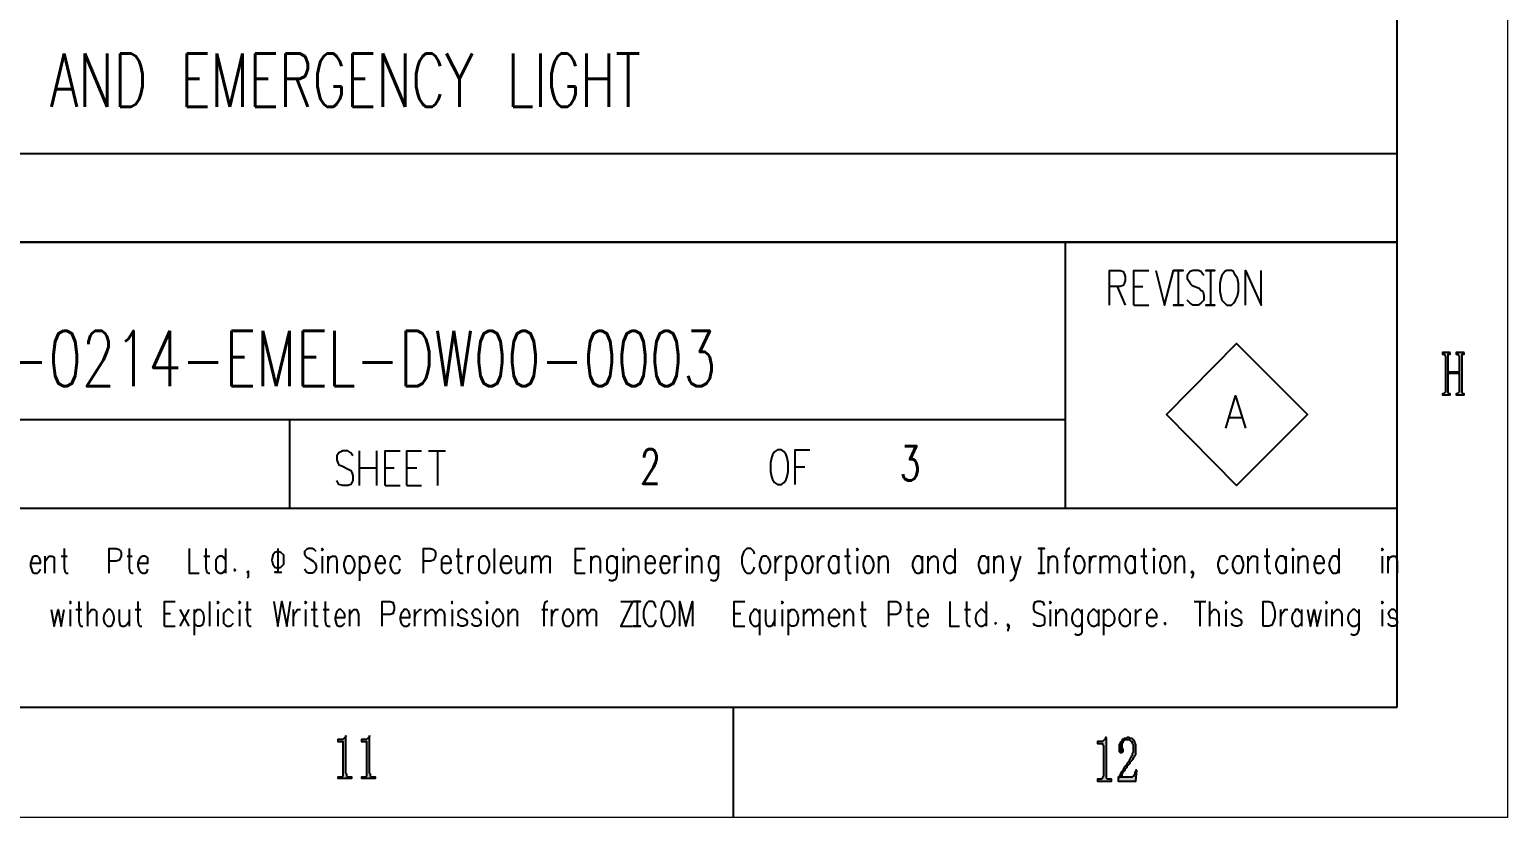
# Model space of a CAD drawing. Header units: inches. Extents: x 35 to 2894, y 23 to 617.
# Drawn here: x 1758.6 to 1892, y 22.8 to 93.9 of the extents above; entities that cross this region are included whole.
import ezdxf

# ---------------------------------------------------------------- set-up
doc = ezdxf.new("R2010")
doc.units = ezdxf.units.IN
doc.header["$MEASUREMENT"] = 0
doc.layers.add('Layer 1', color=7, linetype='Continuous')
doc.styles.add('HZTXT', font='simplexs.shx', dxfattribs={"width": 0.7, "bigfont": 'hztxt.shx'})
doc.styles.add('ROMANS', font='txt.shx', dxfattribs={"width": 0.8})

msp = doc.modelspace()

# ---------------------------------------------------------------- hatches: boundary and pattern name
at = {"layer": 'Layer 1'}
for points in [[(1886.87, 64.79), (1886.16, 64.79), (1886.16, 64.62), (1886.34, 64.62), (1886.34, 64.53), (1886.43, 64.44), (1886.43, 61.23), (1886.34, 61.15), (1886.25, 61.06), (1886.16, 61.06), (1886.16, 60.97), (1886.87, 60.97), (1886.87, 61.06), (1886.78, 61.06), (1886.69, 61.15), (1886.69, 62.92), (1887.67, 62.92), (1886.69, 63.01), (1886.69, 64.44), (1886.69, 64.53), (1886.69, 64.62), (1886.78, 64.62), (1886.87, 64.62)], [(1888.12, 64.79), (1887.41, 64.79), (1887.41, 64.62), (1887.58, 64.62), (1887.58, 64.53), (1887.67, 64.44), (1887.67, 63.01), (1886.69, 63.01), (1887.67, 62.92), (1887.67, 61.23), (1887.58, 61.15), (1887.49, 61.06), (1887.41, 61.06), (1887.41, 60.97), (1888.12, 60.97), (1888.12, 61.06), (1888.03, 61.06), (1887.94, 61.15), (1887.94, 64.44), (1887.94, 64.53), (1887.94, 64.62), (1888.03, 64.62), (1888.12, 64.62)], [(1787.14, 30.19), (1787.14, 30.1), (1787.06, 30.01), (1786.97, 29.92), (1786.88, 29.83), (1786.43, 29.83), (1786.43, 29.65), (1786.88, 29.65), (1786.88, 29.56), (1786.88, 26.54), (1786.79, 26.45), (1786.61, 26.45), (1786.43, 26.45), (1786.43, 26.36), (1787.68, 26.36), (1787.68, 26.45), (1787.5, 26.45), (1787.32, 26.45), (1787.23, 26.54), (1787.23, 26.72), (1787.14, 26.81)], [(1789.28, 30.19), (1789.28, 30.1), (1789.19, 30.01), (1789.1, 29.92), (1789.01, 29.83), (1788.57, 29.83), (1788.57, 29.65), (1789.01, 29.65), (1789.01, 29.56), (1789.01, 26.54), (1788.92, 26.45), (1788.75, 26.45), (1788.57, 26.45), (1788.57, 26.36), (1789.81, 26.36), (1789.81, 26.45), (1789.64, 26.45), (1789.46, 26.45), (1789.37, 26.54), (1789.37, 26.72), (1789.28, 26.81)], [(1855.82, 30.01), (1855.73, 30.01), (1855.73, 29.92), (1855.65, 29.83), (1855.56, 29.74), (1855.47, 29.65), (1855.02, 29.65), (1855.02, 29.48), (1855.47, 29.48), (1855.47, 29.39), (1855.56, 29.3), (1855.56, 26.54), (1855.47, 26.45), (1855.47, 26.36), (1855.38, 26.27), (1855.2, 26.27), (1855.02, 26.27), (1855.02, 26.09), (1856.27, 26.09), (1856.27, 26.27), (1856.09, 26.27), (1855.91, 26.27), (1855.82, 26.36)], [(1857.78, 30.01), (1857.69, 30.01), (1857.6, 29.92), (1857.43, 29.92), (1857.34, 29.83), (1857.87, 29.83), (1857.96, 29.74), (1858.05, 29.65), (1858.14, 29.65), (1858.14, 29.56), (1858.14, 29.48), (1858.23, 29.39), (1858.23, 28.67), (1858.14, 28.59), (1858.14, 28.41), (1858.05, 28.32), (1858.05, 28.23), (1857.96, 28.14), (1857.96, 28.05), (1857.87, 27.96), (1857.87, 27.87), (1857.78, 27.78), (1857.69, 27.7), (1857.69, 27.61), (1857.6, 27.52), (1857.51, 27.43), (1857.43, 27.34), (1857.43, 27.25), (1857.34, 27.16), (1857.34, 27.07), (1857.25, 26.98), (1857.16, 26.9), (1857.07, 26.72), (1857.07, 26.63), (1856.98, 26.54), (1856.98, 26.45), (1856.89, 26.45), (1857.07, 26.45), (1857.16, 26.54), (1857.25, 26.63), (1857.25, 26.72), (1857.34, 26.9), (1857.43, 26.98), (1857.51, 27.07), (1857.51, 27.16), (1857.6, 27.25), (1857.69, 27.34), (1857.69, 27.43), (1857.78, 27.52), (1857.87, 27.61), (1857.96, 27.7), (1857.96, 27.78), (1858.05, 27.87), (1858.14, 27.96), (1858.23, 28.05), (1858.23, 28.14), (1858.31, 28.23), (1858.4, 28.32), (1858.4, 28.41), (1858.49, 28.5), (1858.49, 29.39), (1858.4, 29.56), (1858.4, 29.65), (1858.31, 29.74), (1858.23, 29.83), (1858.14, 29.92), (1857.96, 29.92), (1857.87, 30.01)], [(1857.34, 29.83), (1857.25, 29.83), (1857.25, 29.74), (1857.16, 29.65), (1857.07, 29.56), (1857.07, 29.48), (1856.98, 29.39), (1856.98, 28.76), (1857.07, 28.67), (1857.25, 28.67), (1857.34, 28.76), (1857.34, 28.94), (1857.25, 29.12), (1857.25, 29.3), (1857.25, 29.39), (1857.25, 29.56), (1857.34, 29.56), (1857.34, 29.65), (1857.43, 29.74), (1857.51, 29.83), (1857.69, 29.83)], [(1858.58, 27.07), (1858.49, 27.07), (1858.49, 26.98), (1858.4, 26.9), (1858.4, 26.72), (1858.31, 26.63), (1858.31, 26.54), (1858.23, 26.54), (1858.14, 26.45), (1856.89, 26.45), (1856.89, 26.09), (1858.49, 26.09)]]:
    msp.add_hatch(color=0, dxfattribs=at).paths.add_polyline_path(points)

# ---------------------------------------------------------------- linework, layer by layer
for p, q in [((1681.99, 82.75), (1882.07, 82.75)), ((1681.99, 74.75), (1882.07, 74.75))]:
    msp.add_line(p, q)
at = {"layer": 'Layer 1', "color": 5, "lineweight": 15}
msp.add_lwpolyline([(1051.96, 616.81), (1892.03, 616.81), (1892.03, 22.8), (1051.96, 22.8), (1051.96, 616.81)], dxfattribs=at)
at = {"layer": 'Layer 1', "color": 0, "lineweight": 9}
msp.add_lwpolyline([(1061.92, 606.84), (1882.07, 606.84), (1882.07, 32.77), (1061.92, 32.77), (1061.92, 606.84)], dxfattribs=at)
at = {"layer": 'Layer 1', "color": 0, "lineweight": -3}
for points in [[(1882.07, 32.77), (1882.07, 254.82)], [(1681.99, 74.76), (1882.07, 74.76)], [(1852.09, 74.76), (1852.09, 50.74)], [(1852.09, 74.76), (1852.09, 50.74)], [(1856.09, 69.06), (1856.09, 72.18), (1857.07, 72.18), (1857.34, 72.09), (1857.43, 71.91), (1857.51, 71.64), (1857.51, 71.29), (1857.43, 71.02), (1857.34, 70.84), (1857.07, 70.75), (1856.09, 70.75)], [(1858.31, 69.06), (1858.31, 72.18), (1859.65, 72.18)], [(1860.27, 72.18), (1861.07, 69.06), (1861.87, 72.18)], [(1862.32, 69.06), (1862.76, 69.06), (1861.87, 69.06), (1862.32, 69.06), (1862.32, 72.18), (1862.76, 72.18), (1861.87, 72.18), (1862.32, 72.18)], [(1864.63, 71.73), (1864.36, 72.09), (1864.1, 72.18), (1863.65, 72.18), (1863.39, 72.09), (1863.12, 71.73), (1863.12, 71.47), (1863.3, 71.2), (1863.39, 71.02), (1863.56, 70.84), (1864.19, 70.58), (1864.36, 70.4), (1864.54, 70.31), (1864.63, 69.95), (1864.63, 69.51), (1864.36, 69.24), (1864.1, 69.06), (1863.65, 69.06), (1863.39, 69.24), (1863.12, 69.51)], [(1865.25, 69.06), (1865.61, 69.06), (1864.81, 69.06), (1865.25, 69.06), (1865.25, 72.18), (1865.61, 72.18), (1864.81, 72.18), (1865.25, 72.18)], [(1866.68, 72.18), (1866.5, 72.09), (1866.23, 71.73), (1866.14, 71.47), (1866.05, 71.02), (1866.05, 70.31), (1866.14, 69.86), (1866.23, 69.51), (1866.5, 69.24), (1866.68, 69.06), (1867.12, 69.06), (1867.3, 69.24), (1867.48, 69.51), (1867.66, 69.86), (1867.74, 70.31), (1867.74, 71.02), (1867.66, 71.47), (1867.48, 71.73), (1867.3, 72.09), (1867.12, 72.18), (1866.68, 72.18)], [(1868.37, 69.06), (1868.37, 72.18), (1869.79, 69.06), (1869.79, 72.18)], [(1856.8, 70.75), (1857.51, 69.06)], [(1858.31, 70.75), (1859.12, 70.75)], [(1858.31, 69.06), (1859.65, 69.06)], [(1867.57, 52.78), (1873.97, 59.19), (1867.57, 65.59), (1861.25, 59.19), (1867.57, 52.78)], [(1867.57, 52.78), (1873.97, 59.19), (1867.57, 65.59), (1861.25, 59.19), (1867.57, 52.78)], [(1886.87, 64.79), (1886.16, 64.79), (1886.16, 64.62), (1886.34, 64.62), (1886.34, 64.53), (1886.43, 64.44), (1886.43, 61.23), (1886.34, 61.15), (1886.25, 61.06), (1886.16, 61.06), (1886.16, 60.97), (1886.87, 60.97), (1886.87, 61.06), (1886.78, 61.06), (1886.69, 61.15), (1886.69, 62.92), (1887.67, 62.92), (1886.69, 63.01), (1886.69, 64.44), (1886.69, 64.53), (1886.69, 64.62), (1886.78, 64.62), (1886.87, 64.62), (1886.87, 64.79)], [(1888.12, 64.79), (1887.41, 64.79), (1887.41, 64.62), (1887.58, 64.62), (1887.58, 64.53), (1887.67, 64.44), (1887.67, 63.01), (1886.69, 63.01), (1887.67, 62.92), (1887.67, 61.23), (1887.58, 61.15), (1887.49, 61.06), (1887.41, 61.06), (1887.41, 60.97), (1888.12, 60.97), (1888.12, 61.06), (1888.03, 61.06), (1887.94, 61.15), (1887.94, 64.44), (1887.94, 64.53), (1887.94, 64.62), (1888.03, 64.62), (1888.12, 64.62), (1888.12, 64.79)], [(1866.59, 57.94), (1867.48, 60.88), (1868.37, 57.94)], [(1712.06, 58.74), (1852.09, 58.74)], [(1782.07, 58.74), (1782.07, 50.74)], [(1782.07, 58.74), (1782.07, 50.74)], [(1866.86, 58.92), (1868.01, 58.92)], [(1787.77, 55.45), (1787.59, 55.72), (1787.32, 55.9), (1786.88, 55.9), (1786.52, 55.72), (1786.34, 55.45), (1786.34, 55.1), (1786.43, 54.83), (1786.52, 54.65), (1786.79, 54.56), (1787.41, 54.21), (1787.59, 54.12), (1787.68, 53.94), (1787.77, 53.67), (1787.77, 53.23), (1787.59, 52.87), (1787.32, 52.78), (1786.88, 52.78), (1786.52, 52.87), (1786.34, 53.23)], [(1788.39, 52.78), (1788.39, 55.9)], [(1789.9, 55.9), (1789.9, 52.78)], [(1790.7, 52.78), (1790.7, 55.9), (1792.04, 55.9)], [(1792.66, 52.78), (1792.66, 55.9), (1793.99, 55.9)], [(1794.62, 55.9), (1796.13, 55.9)], [(1795.42, 55.9), (1795.42, 52.78)], [(1826.11, 55.99), (1825.84, 55.81), (1825.67, 55.54), (1825.58, 55.27), (1825.49, 54.83), (1825.49, 54.03), (1825.58, 53.58), (1825.67, 53.32), (1825.84, 53.05), (1826.11, 52.87), (1826.47, 52.87), (1826.73, 53.05), (1826.91, 53.32), (1827, 53.58), (1827.09, 54.03), (1827.09, 54.83), (1827, 55.27), (1826.91, 55.54), (1826.73, 55.81), (1826.47, 55.99), (1826.11, 55.99)], [(1827.71, 52.87), (1827.71, 55.99), (1829.05, 55.99)], [(1788.39, 54.38), (1789.9, 54.38)], [(1790.7, 54.38), (1791.5, 54.38)], [(1792.66, 54.38), (1793.55, 54.38)], [(1827.71, 54.47), (1828.6, 54.47)], [(1790.7, 52.78), (1792.04, 52.78)], [(1792.66, 52.78), (1793.99, 52.78)], [(1681.99, 50.74), (1882.07, 50.74)], [(1681.99, 50.74), (1882.07, 50.74)], [(1681.99, 50.74), (1882.07, 50.74)], [(1681.99, 50.74), (1882.07, 50.74)], [(1761.7, 47.09), (1761.7, 45.31), (1761.79, 44.95), (1761.88, 44.87), (1762.06, 44.87)], [(1765.79, 44.87), (1765.79, 47.09), (1766.42, 47.09), (1766.68, 47), (1766.77, 46.91), (1766.86, 46.73), (1766.86, 46.38), (1766.77, 46.2), (1766.68, 46.02), (1766.42, 45.93), (1765.79, 45.93)], [(1767.57, 47.09), (1767.57, 45.31), (1767.66, 44.95), (1767.84, 44.87), (1767.93, 44.87)], [(1773, 47.09), (1773, 44.87), (1773.89, 44.87)], [(1774.51, 47.09), (1774.51, 45.31), (1774.6, 44.95), (1774.78, 44.87), (1774.87, 44.87)], [(1776.29, 47.09), (1776.29, 44.87)], [(1781.54, 46.02), (1781.54, 46.47), (1781.27, 46.73), (1781.01, 46.82), (1780.74, 46.73), (1780.56, 46.47), (1780.47, 46.02)], [(1781.54, 46.02), (1781.54, 46.47), (1781.27, 46.73), (1781.01, 46.82), (1780.74, 46.73), (1780.56, 46.47), (1780.47, 46.02), (1780.56, 45.67), (1780.74, 45.4), (1781.01, 45.31), (1781.27, 45.4), (1781.54, 45.67), (1781.54, 46.02)], [(1781.01, 47.09), (1781.01, 44.95), (1780.74, 44.95), (1781.36, 44.95)], [(1784.48, 46.82), (1784.3, 47), (1784.12, 47.09), (1783.76, 47.09), (1783.59, 47), (1783.41, 46.82), (1783.41, 46.56), (1783.5, 46.38), (1783.59, 46.29), (1783.76, 46.2), (1784.21, 45.93), (1784.3, 45.84), (1784.39, 45.76), (1784.48, 45.49), (1784.48, 45.22), (1784.3, 44.95), (1784.12, 44.87), (1783.76, 44.87), (1783.59, 44.95), (1783.41, 45.22)], [(1784.92, 47), (1785.01, 46.91), (1785.1, 47), (1785.01, 47.09), (1784.92, 47)], [(1794.17, 44.87), (1794.17, 47.09), (1794.8, 47.09), (1795.06, 47), (1795.15, 46.91), (1795.24, 46.73), (1795.24, 46.38), (1795.15, 46.2), (1795.06, 46.02), (1794.8, 45.93), (1794.17, 45.93)], [(1797.29, 47.09), (1797.29, 45.31), (1797.38, 44.95), (1797.55, 44.87), (1797.73, 44.87)], [(1800.58, 44.87), (1800.58, 47.09)], [(1807.87, 44.87), (1807.87, 47.09), (1808.76, 47.09)], [(1812.14, 47), (1812.23, 46.91), (1812.23, 47.09), (1812.14, 47)], [(1817.84, 47), (1817.93, 46.91), (1818.01, 47), (1817.93, 47.09), (1817.84, 47)], [(1824.06, 46.56), (1823.98, 46.82), (1823.8, 47), (1823.71, 47.09), (1823.35, 47.09), (1823.26, 47), (1823.09, 46.82), (1823, 46.56), (1822.91, 46.29), (1822.91, 45.76), (1823, 45.4), (1823.09, 45.22), (1823.26, 44.95), (1823.35, 44.87), (1823.71, 44.87), (1823.8, 44.95), (1823.98, 45.22), (1824.06, 45.4)], [(1832.43, 47.09), (1832.43, 45.31), (1832.52, 44.95), (1832.6, 44.87), (1832.78, 44.87)], [(1833.23, 47), (1833.32, 46.91), (1833.41, 47), (1833.32, 47.09), (1833.23, 47)], [(1842.12, 47.09), (1842.12, 44.87)], [(1849.95, 44.87), (1850.22, 44.87), (1849.69, 44.87), (1849.95, 44.87), (1849.95, 47.09), (1850.22, 47.09), (1849.69, 47.09), (1849.95, 47.09)], [(1852.53, 47.09), (1852.44, 47.09), (1852.27, 47), (1852.18, 46.73), (1852.18, 44.87)], [(1859.2, 47.09), (1859.2, 45.31), (1859.29, 44.95), (1859.38, 44.87), (1859.56, 44.87)], [(1860, 47), (1860.09, 46.91), (1860.18, 47), (1860.09, 47.09), (1860, 47)], [(1870.32, 47.09), (1870.32, 45.31), (1870.41, 44.95), (1870.5, 44.87), (1870.68, 44.87)], [(1872.55, 47), (1872.64, 46.91), (1872.73, 47), (1872.64, 47.09), (1872.55, 47)], [(1876.82, 47.09), (1876.82, 44.87)], [(1880.64, 47), (1880.73, 46.91), (1880.82, 47), (1880.73, 47.09), (1880.64, 47)], [(1758.68, 45.76), (1759.57, 45.76), (1759.57, 45.93), (1759.48, 46.2), (1759.39, 46.29), (1759.3, 46.38), (1759.03, 46.38), (1758.86, 46.29), (1758.77, 46.02), (1758.68, 45.76), (1758.68, 45.49), (1758.77, 45.22), (1758.86, 44.95), (1759.03, 44.87), (1759.3, 44.87), (1759.39, 44.95), (1759.57, 45.22)], [(1760.01, 44.87), (1760.01, 46.38)], [(1760.01, 45.93), (1760.28, 46.29), (1760.37, 46.38), (1760.63, 46.38), (1760.81, 46.29), (1760.81, 44.87)], [(1761.43, 46.38), (1761.97, 46.38)], [(1767.4, 46.38), (1767.84, 46.38)], [(1768.37, 45.76), (1769.26, 45.76), (1769.26, 45.93), (1769.26, 46.2), (1769.17, 46.29), (1769, 46.38), (1768.82, 46.38), (1768.64, 46.29), (1768.46, 46.02), (1768.37, 45.76), (1768.37, 45.49), (1768.46, 45.22), (1768.64, 44.95), (1768.82, 44.87), (1769, 44.87), (1769.17, 44.95), (1769.26, 45.22)], [(1774.33, 46.38), (1774.87, 46.38)], [(1776.29, 46.02), (1776.11, 46.29), (1775.94, 46.38), (1775.76, 46.38), (1775.58, 46.29), (1775.4, 46.02), (1775.4, 45.22), (1775.58, 44.95), (1775.76, 44.87), (1775.94, 44.87), (1776.11, 44.95), (1776.29, 45.22)], [(1785.01, 46.38), (1785.01, 44.87)], [(1785.54, 44.87), (1785.54, 46.38)], [(1785.54, 45.93), (1785.72, 46.29), (1785.9, 46.38), (1786.17, 46.38), (1786.26, 46.29), (1786.34, 45.93), (1786.34, 44.87)], [(1787.32, 46.38), (1787.14, 46.29), (1787.06, 46.02), (1786.97, 45.76), (1786.97, 45.49), (1787.06, 45.22), (1787.14, 44.95), (1787.32, 44.87), (1787.59, 44.87), (1787.68, 44.95), (1787.86, 45.22), (1787.95, 45.49), (1787.95, 45.76), (1787.86, 46.02), (1787.68, 46.29), (1787.59, 46.38), (1787.32, 46.38)], [(1788.39, 46.38), (1788.39, 44.15)], [(1788.39, 46.02), (1788.57, 46.29), (1788.66, 46.38), (1788.92, 46.38), (1789.1, 46.29), (1789.19, 46.02), (1789.28, 45.76), (1789.28, 45.49), (1789.19, 45.22), (1789.1, 44.95), (1788.92, 44.87), (1788.66, 44.87), (1788.57, 44.95), (1788.39, 45.22)], [(1789.81, 45.76), (1790.7, 45.76), (1790.7, 45.93), (1790.61, 46.2), (1790.53, 46.29), (1790.44, 46.38), (1790.17, 46.38), (1790.08, 46.29), (1789.9, 46.02), (1789.81, 45.76), (1789.81, 45.49), (1789.9, 45.22), (1790.08, 44.95), (1790.17, 44.87), (1790.44, 44.87), (1790.53, 44.95), (1790.7, 45.22)], [(1792.04, 46.02), (1791.95, 46.29), (1791.77, 46.38), (1791.5, 46.38), (1791.42, 46.29), (1791.24, 46.02), (1791.15, 45.76), (1791.15, 45.49), (1791.24, 45.22), (1791.42, 44.95), (1791.5, 44.87), (1791.77, 44.87), (1791.95, 44.95), (1792.04, 45.22)], [(1795.77, 45.76), (1796.66, 45.76), (1796.66, 45.93), (1796.57, 46.2), (1796.49, 46.29), (1796.31, 46.38), (1796.13, 46.38), (1795.95, 46.29), (1795.77, 46.02), (1795.77, 45.22), (1795.95, 44.95), (1796.13, 44.87), (1796.31, 44.87), (1796.49, 44.95), (1796.66, 45.22)], [(1797.11, 46.38), (1797.64, 46.38)], [(1798.18, 44.87), (1798.18, 46.38)], [(1798.18, 45.76), (1798.26, 46.02), (1798.35, 46.29), (1798.53, 46.38), (1798.71, 46.38)], [(1799.51, 46.38), (1799.33, 46.29), (1799.15, 46.02), (1799.15, 45.22), (1799.33, 44.95), (1799.51, 44.87), (1799.69, 44.87), (1799.87, 44.95), (1800.04, 45.22), (1800.13, 45.49), (1800.13, 45.76), (1800.04, 46.02), (1799.87, 46.29), (1799.69, 46.38), (1799.51, 46.38)], [(1801.11, 45.76), (1802.09, 45.76), (1802.09, 45.93), (1802, 46.2), (1801.91, 46.29), (1801.73, 46.38), (1801.56, 46.38), (1801.38, 46.29), (1801.2, 46.02), (1801.11, 45.76), (1801.11, 45.49), (1801.2, 45.22), (1801.38, 44.95), (1801.56, 44.87), (1801.73, 44.87), (1801.91, 44.95), (1802.09, 45.22)], [(1802.54, 46.38), (1802.54, 45.31), (1802.62, 44.95), (1802.71, 44.87), (1802.98, 44.87), (1803.07, 44.95), (1803.34, 45.31)], [(1803.34, 46.38), (1803.34, 44.87)], [(1803.96, 44.87), (1803.96, 46.38)], [(1803.96, 45.93), (1804.14, 46.29), (1804.31, 46.38), (1804.58, 46.38), (1804.67, 46.29), (1804.76, 45.93), (1804.76, 44.87)], [(1804.76, 45.93), (1805.03, 46.29), (1805.12, 46.38), (1805.38, 46.38), (1805.56, 46.29), (1805.56, 44.87)], [(1807.87, 46.02), (1808.41, 46.02)], [(1809.3, 44.87), (1809.3, 46.38)], [(1809.3, 45.93), (1809.47, 46.29), (1809.65, 46.38), (1809.83, 46.38), (1810.01, 46.29), (1810.1, 45.93), (1810.1, 44.87)], [(1811.61, 46.02), (1811.43, 46.29), (1811.25, 46.38), (1811.08, 46.38), (1810.9, 46.29), (1810.72, 46.02), (1810.72, 45.22), (1810.9, 44.95), (1811.08, 44.87), (1811.25, 44.87), (1811.43, 44.95), (1811.61, 45.22)], [(1811.61, 46.38), (1811.61, 44.69), (1811.52, 44.33), (1811.43, 44.24), (1811.25, 44.15), (1811.08, 44.15), (1810.9, 44.24)], [(1812.23, 46.38), (1812.23, 44.87)], [(1812.68, 44.87), (1812.68, 46.38)], [(1812.68, 45.93), (1812.94, 46.29), (1813.12, 46.38), (1813.3, 46.38), (1813.48, 46.29), (1813.57, 45.93), (1813.57, 44.87)], [(1814.19, 45.76), (1815.08, 45.76), (1815.08, 45.93), (1814.99, 46.2), (1814.9, 46.29), (1814.72, 46.38), (1814.54, 46.38), (1814.37, 46.29), (1814.19, 46.02), (1814.19, 45.22), (1814.37, 44.95), (1814.54, 44.87), (1814.72, 44.87), (1814.9, 44.95), (1815.08, 45.22)], [(1815.52, 45.76), (1816.41, 45.76), (1816.41, 45.93), (1816.32, 46.2), (1816.24, 46.29), (1816.06, 46.38), (1815.88, 46.38), (1815.7, 46.29), (1815.61, 46.02), (1815.52, 45.76), (1815.52, 45.49), (1815.61, 45.22), (1815.7, 44.95), (1815.88, 44.87), (1816.06, 44.87), (1816.24, 44.95), (1816.41, 45.22)], [(1816.86, 44.87), (1816.86, 46.38)], [(1816.86, 45.76), (1816.95, 46.02), (1817.04, 46.29), (1817.21, 46.38), (1817.48, 46.38)], [(1817.93, 46.38), (1817.93, 44.87)], [(1818.46, 44.87), (1818.46, 46.38)], [(1818.46, 45.93), (1818.64, 46.29), (1818.82, 46.38), (1818.99, 46.38), (1819.17, 46.29), (1819.26, 45.93), (1819.26, 44.87)], [(1820.77, 46.02), (1820.59, 46.29), (1820.51, 46.38), (1820.24, 46.38), (1820.06, 46.29), (1819.97, 46.02), (1819.88, 45.76), (1819.88, 45.49), (1819.97, 45.22), (1820.06, 44.95), (1820.24, 44.87), (1820.51, 44.87), (1820.59, 44.95), (1820.77, 45.22)], [(1820.77, 46.38), (1820.77, 44.69), (1820.68, 44.33), (1820.59, 44.24), (1820.51, 44.15), (1820.24, 44.15), (1820.06, 44.24)], [(1824.87, 46.38), (1824.69, 46.29), (1824.6, 46.02), (1824.51, 45.76), (1824.51, 45.49), (1824.6, 45.22), (1824.69, 44.95), (1824.87, 44.87), (1825.13, 44.87), (1825.22, 44.95), (1825.4, 45.22), (1825.49, 45.49), (1825.49, 45.76), (1825.4, 46.02), (1825.22, 46.29), (1825.13, 46.38), (1824.87, 46.38)], [(1825.93, 44.87), (1825.93, 46.38)], [(1825.93, 45.76), (1826.02, 46.02), (1826.2, 46.29), (1826.29, 46.38), (1826.55, 46.38)], [(1826.91, 46.38), (1826.91, 44.15)], [(1826.91, 46.02), (1827.09, 46.29), (1827.18, 46.38), (1827.44, 46.38), (1827.62, 46.29), (1827.71, 46.02), (1827.8, 45.76), (1827.8, 45.49), (1827.71, 45.22), (1827.62, 44.95), (1827.44, 44.87), (1827.18, 44.87), (1827.09, 44.95), (1826.91, 45.22)], [(1828.69, 46.38), (1828.6, 46.29), (1828.42, 46.02), (1828.33, 45.76), (1828.33, 45.49), (1828.42, 45.22), (1828.6, 44.95), (1828.69, 44.87), (1828.96, 44.87), (1829.14, 44.95), (1829.22, 45.22), (1829.31, 45.49), (1829.31, 45.76), (1829.22, 46.02), (1829.14, 46.29), (1828.96, 46.38), (1828.69, 46.38)], [(1829.76, 44.87), (1829.76, 46.38)], [(1829.76, 45.76), (1829.85, 46.02), (1830.02, 46.29), (1830.11, 46.38), (1830.38, 46.38)], [(1831.63, 46.02), (1831.54, 46.29), (1831.36, 46.38), (1831.09, 46.38), (1831, 46.29), (1830.82, 46.02), (1830.74, 45.76), (1830.74, 45.49), (1830.82, 45.22), (1831, 44.95), (1831.09, 44.87), (1831.36, 44.87), (1831.54, 44.95), (1831.63, 45.22)], [(1831.63, 46.38), (1831.63, 44.87)], [(1832.16, 46.38), (1832.69, 46.38)], [(1833.32, 46.38), (1833.32, 44.87)], [(1834.21, 46.38), (1834.03, 46.29), (1833.94, 46.02), (1833.85, 45.76), (1833.85, 45.49), (1833.94, 45.22), (1834.03, 44.95), (1834.21, 44.87), (1834.47, 44.87), (1834.56, 44.95), (1834.74, 45.22), (1834.83, 45.49), (1834.83, 45.76), (1834.74, 46.02), (1834.56, 46.29), (1834.47, 46.38), (1834.21, 46.38)], [(1835.27, 44.87), (1835.27, 46.38)], [(1835.27, 45.93), (1835.45, 46.29), (1835.63, 46.38), (1835.9, 46.38), (1835.99, 46.29), (1836.07, 45.93), (1836.07, 44.87)], [(1839.19, 46.02), (1839.1, 46.29), (1838.92, 46.38), (1838.74, 46.38), (1838.56, 46.29), (1838.39, 46.02), (1838.3, 45.76), (1838.3, 45.49), (1838.39, 45.22), (1838.56, 44.95), (1838.74, 44.87), (1838.92, 44.87), (1839.1, 44.95), (1839.19, 45.22)], [(1839.19, 46.38), (1839.19, 44.87)], [(1839.72, 44.87), (1839.72, 46.38)], [(1839.72, 45.93), (1839.99, 46.29), (1840.17, 46.38), (1840.34, 46.38), (1840.52, 46.29), (1840.61, 45.93), (1840.61, 44.87)], [(1842.12, 46.02), (1841.95, 46.29), (1841.77, 46.38), (1841.59, 46.38), (1841.41, 46.29), (1841.23, 46.02), (1841.15, 45.76), (1841.15, 45.49), (1841.23, 45.22), (1841.41, 44.95), (1841.59, 44.87), (1841.77, 44.87), (1841.95, 44.95), (1842.12, 45.22)], [(1845.15, 46.02), (1844.97, 46.29), (1844.88, 46.38), (1844.61, 46.38), (1844.44, 46.29), (1844.35, 46.02), (1844.26, 45.76), (1844.26, 45.49), (1844.35, 45.22), (1844.44, 44.95), (1844.61, 44.87), (1844.88, 44.87), (1844.97, 44.95), (1845.15, 45.22)], [(1845.15, 46.38), (1845.15, 44.87)], [(1845.68, 44.87), (1845.68, 46.38)], [(1845.68, 45.93), (1845.86, 46.29), (1846.04, 46.38), (1846.31, 46.38), (1846.39, 46.29), (1846.48, 45.93), (1846.48, 44.87)], [(1847.19, 46.38), (1847.64, 44.87), (1848.08, 46.38)], [(1850.58, 44.87), (1850.58, 46.38)], [(1850.58, 45.93), (1850.75, 46.29), (1850.93, 46.38), (1851.11, 46.38), (1851.29, 46.29), (1851.38, 45.93), (1851.38, 44.87)], [(1852, 46.38), (1852.53, 46.38)], [(1853.24, 46.38), (1853.07, 46.29), (1852.98, 46.02), (1852.89, 45.76), (1852.89, 45.49), (1852.98, 45.22), (1853.07, 44.95), (1853.24, 44.87), (1853.51, 44.87), (1853.6, 44.95), (1853.78, 45.22), (1853.87, 45.49), (1853.87, 45.76), (1853.78, 46.02), (1853.6, 46.29), (1853.51, 46.38), (1853.24, 46.38)], [(1854.31, 44.87), (1854.31, 46.38)], [(1854.31, 45.76), (1854.4, 46.02), (1854.49, 46.29), (1854.67, 46.38), (1854.93, 46.38)], [(1855.29, 44.87), (1855.29, 46.38)], [(1855.29, 45.93), (1855.47, 46.29), (1855.65, 46.38), (1855.91, 46.38), (1856, 46.29), (1856.09, 45.93), (1856.09, 44.87)], [(1856.09, 45.93), (1856.36, 46.29), (1856.45, 46.38), (1856.71, 46.38), (1856.89, 46.29), (1856.98, 45.93), (1856.98, 44.87)], [(1858.4, 46.02), (1858.31, 46.29), (1858.14, 46.38), (1857.87, 46.38), (1857.78, 46.29), (1857.6, 46.02), (1857.51, 45.76), (1857.51, 45.49), (1857.6, 45.22), (1857.78, 44.95), (1857.87, 44.87), (1858.14, 44.87), (1858.31, 44.95), (1858.4, 45.22)], [(1858.4, 46.38), (1858.4, 44.87)], [(1858.94, 46.38), (1859.47, 46.38)], [(1860.09, 46.38), (1860.09, 44.87)], [(1860.98, 46.38), (1860.81, 46.29), (1860.72, 46.02), (1860.63, 45.76), (1860.63, 45.49), (1860.72, 45.22), (1860.81, 44.95), (1860.98, 44.87), (1861.25, 44.87), (1861.34, 44.95), (1861.52, 45.22), (1861.61, 45.49), (1861.61, 45.76), (1861.52, 46.02), (1861.34, 46.29), (1861.25, 46.38), (1860.98, 46.38)], [(1862.05, 44.87), (1862.05, 46.38)], [(1862.05, 45.93), (1862.32, 46.29), (1862.41, 46.38), (1862.67, 46.38), (1862.76, 46.29), (1862.85, 45.93), (1862.85, 44.87)], [(1866.77, 46.02), (1866.59, 46.29), (1866.5, 46.38), (1866.23, 46.38), (1866.05, 46.29), (1865.97, 46.02), (1865.88, 45.76), (1865.88, 45.49), (1865.97, 45.22), (1866.05, 44.95), (1866.23, 44.87), (1866.5, 44.87), (1866.59, 44.95), (1866.77, 45.22)], [(1867.57, 46.38), (1867.48, 46.29), (1867.3, 46.02), (1867.21, 45.76), (1867.21, 45.49), (1867.3, 45.22), (1867.48, 44.95), (1867.57, 44.87), (1867.83, 44.87), (1868.01, 44.95), (1868.1, 45.22), (1868.19, 45.49), (1868.19, 45.76), (1868.1, 46.02), (1868.01, 46.29), (1867.83, 46.38), (1867.57, 46.38)], [(1868.63, 44.87), (1868.63, 46.38)], [(1868.63, 45.93), (1868.9, 46.29), (1868.99, 46.38), (1869.26, 46.38), (1869.43, 46.29), (1869.43, 44.87)], [(1870.06, 46.38), (1870.59, 46.38)], [(1872.01, 46.02), (1871.93, 46.29), (1871.75, 46.38), (1871.48, 46.38), (1871.39, 46.29), (1871.21, 46.02), (1871.13, 45.76), (1871.13, 45.49), (1871.21, 45.22), (1871.39, 44.95), (1871.48, 44.87), (1871.75, 44.87), (1871.93, 44.95), (1872.01, 45.22)], [(1872.01, 46.38), (1872.01, 44.87)], [(1872.64, 46.38), (1872.64, 44.87)], [(1873.17, 44.87), (1873.17, 46.38)], [(1873.17, 45.93), (1873.35, 46.29), (1873.53, 46.38), (1873.79, 46.38), (1873.88, 46.29), (1873.97, 45.93), (1873.97, 44.87)], [(1874.59, 45.76), (1875.48, 45.76), (1875.48, 45.93), (1875.4, 46.2), (1875.31, 46.29), (1875.22, 46.38), (1874.95, 46.38), (1874.77, 46.29), (1874.68, 46.02), (1874.59, 45.76), (1874.59, 45.49), (1874.68, 45.22), (1874.77, 44.95), (1874.95, 44.87), (1875.22, 44.87), (1875.31, 44.95), (1875.48, 45.22)], [(1876.82, 46.02), (1876.73, 46.29), (1876.55, 46.38), (1876.28, 46.38), (1876.2, 46.29), (1876.02, 46.02), (1875.93, 45.76), (1875.93, 45.49), (1876.02, 45.22), (1876.2, 44.95), (1876.28, 44.87), (1876.55, 44.87), (1876.73, 44.95), (1876.82, 45.22)], [(1880.73, 46.38), (1880.73, 44.87)], [(1881.27, 44.87), (1881.27, 46.38)], [(1881.27, 45.93), (1881.44, 46.29), (1881.62, 46.38), (1881.89, 46.38), (1881.98, 46.29), (1882.07, 45.93), (1882.07, 44.87)], [(1777.09, 45.04), (1777.18, 45.13), (1777.09, 45.22), (1777.09, 45.04)], [(1778.34, 44.95), (1778.34, 44.87), (1778.25, 44.95), (1778.34, 45.04), (1778.34, 44.51), (1778.25, 44.42)], [(1807.87, 44.87), (1808.76, 44.87)], [(1847.64, 44.87), (1847.46, 44.42), (1847.37, 44.24), (1847.19, 44.15), (1847.11, 44.15)], [(1863.65, 44.95), (1863.56, 44.87), (1863.47, 44.95), (1863.56, 45.04), (1863.65, 44.95), (1863.65, 44.78), (1863.56, 44.51), (1863.47, 44.42)], [(1760.54, 41.57), (1760.81, 40.06), (1761.17, 41.57), (1761.43, 40.06), (1761.7, 41.57)], [(1762.24, 42.2), (1762.24, 42.11), (1762.32, 42.2), (1762.24, 42.29), (1762.24, 42.2)], [(1762.24, 41.57), (1762.24, 40.06)], [(1762.77, 41.57), (1763.3, 41.57)], [(1763.04, 42.29), (1763.04, 40.51), (1763.13, 40.15), (1763.21, 40.06), (1763.39, 40.06)], [(1763.84, 40.06), (1763.84, 42.29)], [(1763.84, 41.13), (1764.1, 41.4), (1764.19, 41.57), (1764.46, 41.57), (1764.64, 41.4), (1764.64, 40.06)], [(1765.62, 41.57), (1765.53, 41.4), (1765.35, 41.22), (1765.26, 40.86), (1765.26, 40.68), (1765.35, 40.33), (1765.53, 40.15), (1765.62, 40.06), (1765.88, 40.06), (1766.06, 40.15), (1766.15, 40.33), (1766.24, 40.68), (1766.24, 40.86), (1766.15, 41.22), (1766.06, 41.4), (1765.88, 41.57), (1765.62, 41.57)], [(1766.68, 41.57), (1766.68, 40.51), (1766.77, 40.15), (1766.95, 40.06), (1767.13, 40.06), (1767.31, 40.15), (1767.57, 40.51)], [(1767.57, 41.57), (1767.57, 40.06)], [(1768.11, 41.57), (1768.64, 41.57)], [(1768.37, 42.29), (1768.37, 40.51), (1768.46, 40.15), (1768.55, 40.06), (1768.73, 40.06)], [(1770.78, 40.06), (1770.78, 42.29), (1771.75, 42.29)], [(1773, 40.06), (1772.2, 41.57)], [(1772.2, 40.06), (1773, 41.57)], [(1773.44, 41.57), (1773.44, 39.26)], [(1773.44, 41.22), (1773.62, 41.4), (1773.71, 41.57), (1773.98, 41.57), (1774.16, 41.4), (1774.25, 41.22), (1774.33, 40.86), (1774.33, 40.68), (1774.25, 40.33), (1774.16, 40.15), (1773.98, 40.06), (1773.71, 40.06), (1773.62, 40.15), (1773.44, 40.33)], [(1774.87, 40.06), (1774.87, 42.29)], [(1775.49, 42.2), (1775.58, 42.11), (1775.67, 42.2), (1775.58, 42.29), (1775.49, 42.2)], [(1775.58, 41.57), (1775.58, 40.06)], [(1777, 41.22), (1776.82, 41.4), (1776.65, 41.57), (1776.47, 41.57), (1776.29, 41.4), (1776.11, 41.22), (1776.11, 40.33), (1776.29, 40.15), (1776.47, 40.06), (1776.65, 40.06), (1776.82, 40.15), (1777, 40.33)], [(1777.45, 42.2), (1777.54, 42.11), (1777.63, 42.2), (1777.54, 42.29), (1777.45, 42.2)], [(1777.54, 41.57), (1777.54, 40.06)], [(1778.07, 41.57), (1778.6, 41.57)], [(1778.25, 42.29), (1778.25, 40.51), (1778.34, 40.15), (1778.52, 40.06), (1778.6, 40.06)], [(1780.65, 42.29), (1781.01, 40.06), (1781.36, 42.29), (1781.81, 40.06), (1782.16, 42.29)], [(1782.43, 40.06), (1782.43, 41.57)], [(1782.43, 40.86), (1782.52, 41.22), (1782.7, 41.4), (1782.79, 41.57), (1783.05, 41.57)], [(1783.41, 42.2), (1783.5, 42.11), (1783.59, 42.2), (1783.5, 42.29), (1783.41, 42.2)], [(1783.5, 41.57), (1783.5, 40.06)], [(1784.03, 41.57), (1784.56, 41.57)], [(1784.3, 42.29), (1784.3, 40.15), (1784.48, 40.06), (1784.65, 40.06)], [(1785.1, 41.57), (1785.63, 41.57)], [(1785.28, 42.29), (1785.28, 40.51), (1785.37, 40.15), (1785.54, 40.06), (1785.72, 40.06)], [(1786.17, 40.86), (1787.06, 40.86), (1787.06, 41.13), (1786.97, 41.31), (1786.88, 41.4), (1786.7, 41.57), (1786.52, 41.57), (1786.34, 41.4), (1786.26, 41.22), (1786.17, 40.86), (1786.17, 40.68), (1786.26, 40.33), (1786.34, 40.15), (1786.52, 40.06), (1786.7, 40.06), (1786.88, 40.15), (1787.06, 40.33)], [(1787.5, 40.06), (1787.5, 41.57)], [(1787.5, 41.13), (1787.68, 41.4), (1787.86, 41.57), (1788.12, 41.57), (1788.21, 41.4), (1788.3, 41.13), (1788.3, 40.06)], [(1790.44, 40.06), (1790.44, 42.29), (1791.15, 42.29), (1791.42, 42.2), (1791.42, 42.11), (1791.5, 41.84), (1791.5, 41.57), (1791.42, 41.31), (1791.42, 41.22), (1791.15, 41.13), (1790.44, 41.13)], [(1792.04, 40.86), (1792.93, 40.86), (1792.93, 41.13), (1792.84, 41.31), (1792.84, 41.4), (1792.66, 41.57), (1792.39, 41.57), (1792.3, 41.4), (1792.13, 41.22), (1792.04, 40.86), (1792.04, 40.68), (1792.13, 40.33), (1792.3, 40.15), (1792.39, 40.06), (1792.66, 40.06), (1792.84, 40.15), (1792.93, 40.33)], [(1793.37, 40.06), (1793.37, 41.57)], [(1793.37, 40.86), (1793.46, 41.22), (1793.64, 41.4), (1793.82, 41.57), (1793.99, 41.57)], [(1794.35, 40.06), (1794.35, 41.57)], [(1794.35, 41.13), (1794.62, 41.4), (1794.8, 41.57), (1794.97, 41.57), (1795.15, 41.4), (1795.24, 41.13), (1795.24, 40.06)], [(1795.24, 41.13), (1795.42, 41.4), (1795.6, 41.57), (1795.77, 41.57), (1795.95, 41.4), (1796.04, 41.13), (1796.04, 40.06)], [(1796.66, 42.2), (1796.75, 42.11), (1796.75, 42.29), (1796.66, 42.2)], [(1796.75, 41.57), (1796.75, 40.06)], [(1798.09, 41.22), (1798, 41.4), (1797.73, 41.57), (1797.55, 41.57), (1797.29, 41.4), (1797.29, 41.04), (1797.46, 40.86), (1797.82, 40.77), (1798, 40.68), (1798.09, 40.51), (1798.09, 40.33), (1798, 40.15), (1797.73, 40.06), (1797.55, 40.06), (1797.29, 40.15), (1797.29, 40.33)], [(1799.33, 41.22), (1799.24, 41.4), (1799.07, 41.57), (1798.8, 41.57), (1798.62, 41.4), (1798.53, 41.22), (1798.62, 41.04), (1798.71, 40.86), (1799.15, 40.77), (1799.24, 40.68), (1799.33, 40.51), (1799.33, 40.33), (1799.24, 40.15), (1799.07, 40.06), (1798.8, 40.06), (1798.62, 40.15), (1798.53, 40.33)], [(1799.78, 42.2), (1799.87, 42.11), (1799.96, 42.2), (1799.87, 42.29), (1799.78, 42.2)], [(1799.87, 41.57), (1799.87, 40.06)], [(1800.76, 41.57), (1800.67, 41.4), (1800.49, 41.22), (1800.4, 40.86), (1800.4, 40.68), (1800.49, 40.33), (1800.67, 40.15), (1800.76, 40.06), (1801.02, 40.06), (1801.11, 40.15), (1801.29, 40.33), (1801.38, 40.68), (1801.38, 40.86), (1801.29, 41.22), (1801.11, 41.4), (1801.02, 41.57), (1800.76, 41.57)], [(1801.82, 40.06), (1801.82, 41.57)], [(1801.82, 41.13), (1802.09, 41.4), (1802.18, 41.57), (1802.45, 41.57), (1802.62, 41.4), (1802.62, 40.06)], [(1804.85, 41.57), (1805.38, 41.57)], [(1805.38, 42.29), (1805.29, 42.29), (1805.12, 42.2), (1805.03, 41.84), (1805.03, 40.06)], [(1805.74, 40.06), (1805.74, 41.57)], [(1805.74, 40.86), (1805.83, 41.22), (1805.92, 41.4), (1806.09, 41.57), (1806.36, 41.57)], [(1807.07, 41.57), (1806.89, 41.4), (1806.81, 41.22), (1806.72, 40.86), (1806.72, 40.68), (1806.81, 40.33), (1806.89, 40.15), (1807.07, 40.06), (1807.34, 40.06), (1807.43, 40.15), (1807.61, 40.33), (1807.7, 40.68), (1807.7, 40.86), (1807.61, 41.22), (1807.43, 41.4), (1807.34, 41.57), (1807.07, 41.57)], [(1808.14, 40.06), (1808.14, 41.57)], [(1808.14, 41.13), (1808.32, 41.4), (1808.5, 41.57), (1808.76, 41.57), (1808.85, 41.4), (1808.94, 41.13), (1808.94, 40.06)], [(1808.94, 41.13), (1809.21, 41.4), (1809.3, 41.57), (1809.56, 41.57), (1809.74, 41.4), (1809.74, 40.06)], [(1822.2, 40.06), (1822.2, 42.29), (1823.17, 42.29)], [(1824.51, 41.22), (1824.42, 41.4), (1824.24, 41.57), (1823.98, 41.57), (1823.89, 41.4), (1823.71, 41.22), (1823.62, 40.86), (1823.62, 40.68), (1823.71, 40.33), (1823.89, 40.15), (1823.98, 40.06), (1824.24, 40.06), (1824.42, 40.15), (1824.51, 40.33)], [(1824.51, 41.57), (1824.51, 39.26)], [(1825.04, 41.57), (1825.04, 40.51), (1825.13, 40.15), (1825.31, 40.06), (1825.49, 40.06), (1825.67, 40.15), (1825.84, 40.51)], [(1825.84, 41.57), (1825.84, 40.06)], [(1826.47, 42.2), (1826.55, 42.11), (1826.64, 42.2), (1826.55, 42.29), (1826.47, 42.2)], [(1826.55, 41.57), (1826.55, 40.06)], [(1827.09, 41.57), (1827.09, 39.26)], [(1827.09, 41.22), (1827.27, 41.4), (1827.36, 41.57), (1827.62, 41.57), (1827.8, 41.4), (1827.89, 41.22), (1827.98, 40.86), (1827.98, 40.68), (1827.89, 40.33), (1827.8, 40.15), (1827.62, 40.06), (1827.36, 40.06), (1827.27, 40.15), (1827.09, 40.33)], [(1828.51, 40.06), (1828.51, 41.57)], [(1828.51, 41.13), (1828.78, 41.4), (1828.87, 41.57), (1829.14, 41.57), (1829.22, 41.4), (1829.31, 41.13), (1829.31, 40.06)], [(1829.31, 41.13), (1829.58, 41.4), (1829.76, 41.57), (1829.94, 41.57), (1830.11, 41.4), (1830.2, 41.13), (1830.2, 40.06)], [(1830.74, 40.86), (1831.71, 40.86), (1831.71, 41.13), (1831.63, 41.31), (1831.54, 41.4), (1831.36, 41.57), (1831.18, 41.57), (1831, 41.4), (1830.82, 41.22), (1830.74, 40.86), (1830.74, 40.68), (1830.82, 40.33), (1831, 40.15), (1831.18, 40.06), (1831.36, 40.06), (1831.54, 40.15), (1831.71, 40.33)], [(1832.16, 40.06), (1832.16, 41.57)], [(1832.16, 41.13), (1832.34, 41.4), (1832.52, 41.57), (1832.69, 41.57), (1832.87, 41.4), (1832.96, 41.13), (1832.96, 40.06)], [(1833.58, 41.57), (1834.12, 41.57)], [(1833.76, 42.29), (1833.76, 40.51), (1833.85, 40.15), (1834.03, 40.06), (1834.12, 40.06)], [(1836.16, 40.06), (1836.16, 42.29), (1836.87, 42.29), (1837.05, 42.2), (1837.14, 42.11), (1837.23, 41.84), (1837.23, 41.57), (1837.14, 41.31), (1837.05, 41.22), (1836.87, 41.13), (1836.16, 41.13)], [(1837.76, 41.57), (1838.3, 41.57)], [(1837.94, 42.29), (1837.94, 40.51), (1838.03, 40.15), (1838.21, 40.06), (1838.39, 40.06)], [(1838.83, 40.86), (1839.72, 40.86), (1839.72, 41.13), (1839.63, 41.31), (1839.54, 41.4), (1839.37, 41.57), (1839.19, 41.57), (1839.01, 41.4), (1838.83, 41.22), (1838.83, 40.33), (1839.01, 40.15), (1839.19, 40.06), (1839.37, 40.06), (1839.54, 40.15), (1839.72, 40.33)], [(1841.68, 42.29), (1841.68, 40.06), (1842.57, 40.06)], [(1843.01, 41.57), (1843.55, 41.57)], [(1843.19, 42.29), (1843.19, 40.51), (1843.28, 40.15), (1843.46, 40.06), (1843.55, 40.06)], [(1844.97, 41.22), (1844.79, 41.4), (1844.61, 41.57), (1844.44, 41.57), (1844.26, 41.4), (1844.08, 41.22), (1843.99, 40.86), (1843.99, 40.68), (1844.08, 40.33), (1844.26, 40.15), (1844.44, 40.06), (1844.61, 40.06), (1844.79, 40.15), (1844.97, 40.33)], [(1844.97, 42.29), (1844.97, 40.06)], [(1850.22, 41.93), (1850.13, 42.2), (1849.86, 42.29), (1849.6, 42.29), (1849.33, 42.2), (1849.24, 41.93), (1849.24, 41.57), (1849.33, 41.4), (1849.51, 41.31), (1849.95, 41.13), (1850.13, 41.04), (1850.22, 40.86), (1850.22, 40.33), (1850.13, 40.15), (1849.86, 40.06), (1849.6, 40.06), (1849.33, 40.15), (1849.24, 40.33)], [(1850.66, 42.2), (1850.75, 42.11), (1850.84, 42.2), (1850.75, 42.29), (1850.66, 42.2)], [(1850.75, 41.57), (1850.75, 40.06)], [(1851.29, 40.06), (1851.29, 41.57)], [(1851.29, 41.13), (1851.55, 41.4), (1851.64, 41.57), (1851.91, 41.57), (1852.09, 41.4), (1852.18, 41.13), (1852.18, 40.06)], [(1853.6, 41.22), (1853.51, 41.4), (1853.33, 41.57), (1853.15, 41.57), (1852.98, 41.4), (1852.8, 41.22), (1852.71, 40.86), (1852.71, 40.68), (1852.8, 40.33), (1852.98, 40.15), (1853.15, 40.06), (1853.33, 40.06), (1853.51, 40.15), (1853.6, 40.33)], [(1853.6, 41.57), (1853.6, 39.53), (1853.51, 39.35), (1853.33, 39.26), (1853.15, 39.26), (1852.98, 39.35)], [(1855.11, 41.22), (1854.93, 41.4), (1854.76, 41.57), (1854.58, 41.57), (1854.4, 41.4), (1854.22, 41.22), (1854.13, 40.86), (1854.13, 40.68), (1854.22, 40.33), (1854.4, 40.15), (1854.58, 40.06), (1854.76, 40.06), (1854.93, 40.15), (1855.11, 40.33)], [(1855.11, 41.57), (1855.11, 40.06)], [(1855.56, 41.57), (1855.56, 39.26)], [(1855.56, 41.22), (1855.73, 41.4), (1855.91, 41.57), (1856.09, 41.57), (1856.27, 41.4), (1856.45, 41.22), (1856.54, 40.86), (1856.54, 40.68), (1856.45, 40.33), (1856.27, 40.15), (1856.09, 40.06), (1855.91, 40.06), (1855.73, 40.15), (1855.56, 40.33)], [(1857.43, 41.57), (1857.25, 41.4), (1857.07, 41.22), (1856.98, 40.86), (1856.98, 40.68), (1857.07, 40.33), (1857.25, 40.15), (1857.43, 40.06), (1857.6, 40.06), (1857.78, 40.15), (1857.96, 40.33), (1857.96, 41.22), (1857.78, 41.4), (1857.6, 41.57), (1857.43, 41.57)], [(1858.49, 40.06), (1858.49, 41.57)], [(1858.49, 40.86), (1858.49, 41.22), (1858.67, 41.4), (1858.85, 41.57), (1859.03, 41.57)], [(1859.47, 40.86), (1860.36, 40.86), (1860.36, 41.13), (1860.27, 41.31), (1860.18, 41.4), (1860, 41.57), (1859.83, 41.57), (1859.65, 41.4), (1859.47, 41.22), (1859.47, 40.33), (1859.65, 40.15), (1859.83, 40.06), (1860, 40.06), (1860.18, 40.15), (1860.36, 40.33)], [(1863.74, 42.29), (1864.81, 42.29)], [(1864.27, 42.29), (1864.27, 40.06)], [(1865.16, 40.06), (1865.16, 42.29)], [(1865.16, 41.13), (1865.34, 41.4), (1865.52, 41.57), (1865.7, 41.57), (1865.88, 41.4), (1865.97, 41.13), (1865.97, 40.06)], [(1866.59, 42.2), (1866.59, 42.11), (1866.68, 42.2), (1866.59, 42.29), (1866.59, 42.2)], [(1866.59, 41.57), (1866.59, 40.06)], [(1868.01, 41.22), (1867.92, 41.4), (1867.66, 41.57), (1867.48, 41.57), (1867.21, 41.4), (1867.12, 41.22), (1867.21, 41.04), (1867.39, 40.86), (1867.74, 40.77), (1867.92, 40.68), (1868.01, 40.51), (1868.01, 40.33), (1867.92, 40.15), (1867.66, 40.06), (1867.48, 40.06), (1867.21, 40.15), (1867.12, 40.33)], [(1869.97, 40.06), (1869.97, 42.29), (1870.5, 42.29), (1870.77, 42.2), (1870.86, 41.93), (1870.95, 41.75), (1871.04, 41.4), (1871.04, 40.86), (1870.95, 40.6), (1870.86, 40.33), (1870.77, 40.15), (1870.5, 40.06), (1869.97, 40.06)], [(1871.57, 40.06), (1871.57, 41.57)], [(1871.57, 40.86), (1871.66, 41.22), (1871.84, 41.4), (1871.93, 41.57), (1872.19, 41.57)], [(1873.44, 41.22), (1873.26, 41.4), (1873.17, 41.57), (1872.9, 41.57), (1872.82, 41.4), (1872.64, 41.22), (1872.55, 40.86), (1872.55, 40.68), (1872.64, 40.33), (1872.82, 40.15), (1872.9, 40.06), (1873.17, 40.06), (1873.26, 40.15), (1873.44, 40.33)], [(1873.44, 41.57), (1873.44, 40.06)], [(1873.97, 41.57), (1874.24, 40.06), (1874.59, 41.57), (1874.86, 40.06), (1875.22, 41.57)], [(1875.66, 42.2), (1875.66, 42.11), (1875.75, 42.2), (1875.66, 42.29), (1875.66, 42.2)], [(1875.66, 41.57), (1875.66, 40.06)], [(1876.2, 40.06), (1876.2, 41.57)], [(1876.2, 41.13), (1876.46, 41.4), (1876.64, 41.57), (1876.82, 41.57), (1877, 41.4), (1877.09, 41.13), (1877.09, 40.06)], [(1878.6, 41.22), (1878.42, 41.4), (1878.24, 41.57), (1878.06, 41.57), (1877.89, 41.4), (1877.71, 41.22), (1877.62, 40.86), (1877.62, 40.68), (1877.71, 40.33), (1877.89, 40.15), (1878.06, 40.06), (1878.24, 40.06), (1878.42, 40.15), (1878.6, 40.33)], [(1878.6, 41.57), (1878.6, 39.79), (1878.51, 39.53), (1878.42, 39.35), (1878.24, 39.26), (1878.06, 39.26), (1877.89, 39.35)], [(1880.64, 42.2), (1880.73, 42.11), (1880.82, 42.2), (1880.73, 42.29), (1880.64, 42.2)], [(1880.73, 41.57), (1880.73, 40.06)], [(1882.07, 41.22), (1881.98, 41.4), (1881.8, 41.57), (1881.53, 41.57), (1881.36, 41.4), (1881.27, 41.22), (1881.36, 41.04), (1881.44, 40.86), (1881.89, 40.77), (1881.98, 40.68), (1882.07, 40.51), (1882.07, 40.33), (1881.98, 40.15), (1881.8, 40.06), (1881.53, 40.06), (1881.36, 40.15), (1881.27, 40.33)], [(1770.78, 41.22), (1771.31, 41.22)], [(1770.78, 40.06), (1771.75, 40.06)], [(1822.2, 41.22), (1822.82, 41.22)], [(1822.2, 40.06), (1823.17, 40.06)], [(1845.77, 40.24), (1845.86, 40.33), (1845.77, 40.33), (1845.77, 40.24)], [(1847.02, 40.15), (1846.93, 40.06), (1846.93, 40.24), (1847.02, 40.15), (1847.02, 39.97), (1846.93, 39.71), (1846.93, 39.62)], [(1861.07, 40.24), (1861.16, 40.24), (1861.16, 40.33), (1861.07, 40.33), (1861.07, 40.24)], [(1681.99, 32.77), (1882.07, 32.77)], [(1822.11, 32.77), (1822.11, 22.8)], [(1787.14, 30.19), (1787.14, 30.1), (1787.06, 30.01), (1786.97, 29.92), (1786.88, 29.83), (1786.43, 29.83), (1786.43, 29.65), (1786.88, 29.65), (1786.88, 29.56), (1786.88, 26.54), (1786.79, 26.45), (1786.61, 26.45), (1786.43, 26.45), (1786.43, 26.36), (1787.68, 26.36), (1787.68, 26.45), (1787.5, 26.45), (1787.32, 26.45), (1787.23, 26.54), (1787.23, 26.72), (1787.14, 26.81), (1787.14, 30.19)], [(1789.28, 30.19), (1789.28, 30.1), (1789.19, 30.01), (1789.1, 29.92), (1789.01, 29.83), (1788.57, 29.83), (1788.57, 29.65), (1789.01, 29.65), (1789.01, 29.56), (1789.01, 26.54), (1788.92, 26.45), (1788.75, 26.45), (1788.57, 26.45), (1788.57, 26.36), (1789.81, 26.36), (1789.81, 26.45), (1789.64, 26.45), (1789.46, 26.45), (1789.37, 26.54), (1789.37, 26.72), (1789.28, 26.81), (1789.28, 30.19)], [(1855.82, 30.01), (1855.73, 30.01), (1855.73, 29.92), (1855.65, 29.83), (1855.56, 29.74), (1855.47, 29.65), (1855.02, 29.65), (1855.02, 29.48), (1855.47, 29.48), (1855.47, 29.39), (1855.56, 29.3), (1855.56, 26.54), (1855.47, 26.45), (1855.47, 26.36), (1855.38, 26.27), (1855.2, 26.27), (1855.02, 26.27), (1855.02, 26.09), (1856.27, 26.09), (1856.27, 26.27), (1856.09, 26.27), (1855.91, 26.27), (1855.82, 26.36), (1855.82, 30.01)], [(1857.78, 30.01), (1857.69, 30.01), (1857.6, 29.92), (1857.43, 29.92), (1857.34, 29.83), (1857.87, 29.83), (1857.96, 29.74), (1858.05, 29.65), (1858.14, 29.65), (1858.14, 29.56), (1858.14, 29.48), (1858.23, 29.39), (1858.23, 28.67), (1858.14, 28.59), (1858.14, 28.41), (1858.05, 28.32), (1858.05, 28.23), (1857.96, 28.14), (1857.96, 28.05), (1857.87, 27.96), (1857.87, 27.87), (1857.78, 27.78), (1857.69, 27.7), (1857.69, 27.61), (1857.6, 27.52), (1857.51, 27.43), (1857.43, 27.34), (1857.43, 27.25), (1857.34, 27.16), (1857.34, 27.07), (1857.25, 26.98), (1857.16, 26.9), (1857.07, 26.72), (1857.07, 26.63), (1856.98, 26.54), (1856.98, 26.45), (1856.89, 26.45), (1857.07, 26.45), (1857.16, 26.54), (1857.25, 26.63), (1857.25, 26.72), (1857.34, 26.9), (1857.43, 26.98), (1857.51, 27.07), (1857.51, 27.16), (1857.6, 27.25), (1857.69, 27.34), (1857.69, 27.43), (1857.78, 27.52), (1857.87, 27.61), (1857.96, 27.7), (1857.96, 27.78), (1858.05, 27.87), (1858.14, 27.96), (1858.23, 28.05), (1858.23, 28.14), (1858.31, 28.23), (1858.4, 28.32), (1858.4, 28.41), (1858.49, 28.5), (1858.49, 29.39), (1858.4, 29.56), (1858.4, 29.65), (1858.31, 29.74), (1858.23, 29.83), (1858.14, 29.92), (1857.96, 29.92), (1857.87, 30.01), (1857.78, 30.01)], [(1857.34, 29.83), (1857.25, 29.83), (1857.25, 29.74), (1857.16, 29.65), (1857.07, 29.56), (1857.07, 29.48), (1856.98, 29.39), (1856.98, 28.76), (1857.07, 28.67), (1857.25, 28.67), (1857.34, 28.76), (1857.34, 28.94), (1857.25, 29.12), (1857.25, 29.3), (1857.25, 29.39), (1857.25, 29.56), (1857.34, 29.56), (1857.34, 29.65), (1857.43, 29.74), (1857.51, 29.83), (1857.69, 29.83), (1857.34, 29.83)], [(1858.58, 27.07), (1858.49, 27.07), (1858.49, 26.98), (1858.4, 26.9), (1858.4, 26.72), (1858.31, 26.63), (1858.31, 26.54), (1858.23, 26.54), (1858.14, 26.45), (1856.89, 26.45), (1856.89, 26.09), (1858.49, 26.09), (1858.58, 27.07)]]:
    msp.add_lwpolyline(points, dxfattribs=at)
at = {"layer": 'Layer 1', "lineweight": 0}
for points in [[(1886.87, 64.79), (1886.16, 64.79), (1886.16, 64.62), (1886.34, 64.62), (1886.34, 64.53), (1886.43, 64.44), (1886.43, 61.23), (1886.34, 61.15), (1886.25, 61.06), (1886.16, 61.06), (1886.16, 60.97), (1886.87, 60.97), (1886.87, 61.06), (1886.78, 61.06), (1886.69, 61.15), (1886.69, 62.92), (1887.67, 62.92), (1886.69, 63.01), (1886.69, 64.44), (1886.69, 64.53), (1886.69, 64.62), (1886.78, 64.62), (1886.87, 64.62), (1886.87, 64.79)], [(1888.12, 64.79), (1887.41, 64.79), (1887.41, 64.62), (1887.58, 64.62), (1887.58, 64.53), (1887.67, 64.44), (1887.67, 63.01), (1886.69, 63.01), (1887.67, 62.92), (1887.67, 61.23), (1887.58, 61.15), (1887.49, 61.06), (1887.41, 61.06), (1887.41, 60.97), (1888.12, 60.97), (1888.12, 61.06), (1888.03, 61.06), (1887.94, 61.15), (1887.94, 64.44), (1887.94, 64.53), (1887.94, 64.62), (1888.03, 64.62), (1888.12, 64.62), (1888.12, 64.79)], [(1787.14, 30.19), (1787.14, 30.1), (1787.06, 30.01), (1786.97, 29.92), (1786.88, 29.83), (1786.43, 29.83), (1786.43, 29.65), (1786.88, 29.65), (1786.88, 29.56), (1786.88, 26.54), (1786.79, 26.45), (1786.61, 26.45), (1786.43, 26.45), (1786.43, 26.36), (1787.68, 26.36), (1787.68, 26.45), (1787.5, 26.45), (1787.32, 26.45), (1787.23, 26.54), (1787.23, 26.72), (1787.14, 26.81), (1787.14, 30.19)], [(1789.28, 30.19), (1789.28, 30.1), (1789.19, 30.01), (1789.1, 29.92), (1789.01, 29.83), (1788.57, 29.83), (1788.57, 29.65), (1789.01, 29.65), (1789.01, 29.56), (1789.01, 26.54), (1788.92, 26.45), (1788.75, 26.45), (1788.57, 26.45), (1788.57, 26.36), (1789.81, 26.36), (1789.81, 26.45), (1789.64, 26.45), (1789.46, 26.45), (1789.37, 26.54), (1789.37, 26.72), (1789.28, 26.81), (1789.28, 30.19)], [(1855.82, 30.01), (1855.73, 30.01), (1855.73, 29.92), (1855.65, 29.83), (1855.56, 29.74), (1855.47, 29.65), (1855.02, 29.65), (1855.02, 29.48), (1855.47, 29.48), (1855.47, 29.39), (1855.56, 29.3), (1855.56, 26.54), (1855.47, 26.45), (1855.47, 26.36), (1855.38, 26.27), (1855.2, 26.27), (1855.02, 26.27), (1855.02, 26.09), (1856.27, 26.09), (1856.27, 26.27), (1856.09, 26.27), (1855.91, 26.27), (1855.82, 26.36), (1855.82, 30.01)], [(1857.78, 30.01), (1857.69, 30.01), (1857.6, 29.92), (1857.43, 29.92), (1857.34, 29.83), (1857.87, 29.83), (1857.96, 29.74), (1858.05, 29.65), (1858.14, 29.65), (1858.14, 29.56), (1858.14, 29.48), (1858.23, 29.39), (1858.23, 28.67), (1858.14, 28.59), (1858.14, 28.41), (1858.05, 28.32), (1858.05, 28.23), (1857.96, 28.14), (1857.96, 28.05), (1857.87, 27.96), (1857.87, 27.87), (1857.78, 27.78), (1857.69, 27.7), (1857.69, 27.61), (1857.6, 27.52), (1857.51, 27.43), (1857.43, 27.34), (1857.43, 27.25), (1857.34, 27.16), (1857.34, 27.07), (1857.25, 26.98), (1857.16, 26.9), (1857.07, 26.72), (1857.07, 26.63), (1856.98, 26.54), (1856.98, 26.45), (1856.89, 26.45), (1857.07, 26.45), (1857.16, 26.54), (1857.25, 26.63), (1857.25, 26.72), (1857.34, 26.9), (1857.43, 26.98), (1857.51, 27.07), (1857.51, 27.16), (1857.6, 27.25), (1857.69, 27.34), (1857.69, 27.43), (1857.78, 27.52), (1857.87, 27.61), (1857.96, 27.7), (1857.96, 27.78), (1858.05, 27.87), (1858.14, 27.96), (1858.23, 28.05), (1858.23, 28.14), (1858.31, 28.23), (1858.4, 28.32), (1858.4, 28.41), (1858.49, 28.5), (1858.49, 29.39), (1858.4, 29.56), (1858.4, 29.65), (1858.31, 29.74), (1858.23, 29.83), (1858.14, 29.92), (1857.96, 29.92), (1857.87, 30.01), (1857.78, 30.01)], [(1857.34, 29.83), (1857.25, 29.83), (1857.25, 29.74), (1857.16, 29.65), (1857.07, 29.56), (1857.07, 29.48), (1856.98, 29.39), (1856.98, 28.76), (1857.07, 28.67), (1857.25, 28.67), (1857.34, 28.76), (1857.34, 28.94), (1857.25, 29.12), (1857.25, 29.3), (1857.25, 29.39), (1857.25, 29.56), (1857.34, 29.56), (1857.34, 29.65), (1857.43, 29.74), (1857.51, 29.83), (1857.69, 29.83), (1857.34, 29.83)], [(1858.58, 27.07), (1858.49, 27.07), (1858.49, 26.98), (1858.4, 26.9), (1858.4, 26.72), (1858.31, 26.63), (1858.31, 26.54), (1858.23, 26.54), (1858.14, 26.45), (1856.89, 26.45), (1856.89, 26.09), (1858.49, 26.09), (1858.58, 27.07)]]:
    msp.add_lwpolyline(points, dxfattribs=at)
at = {"layer": 'Layer 1', "color": 5, "lineweight": -3}
for points in [[(1811.97, 42.29), (1813.03, 42.29), (1811.97, 40.06), (1813.03, 40.06)], [(1813.48, 40.06), (1813.74, 40.06), (1813.12, 40.06), (1813.48, 40.06), (1813.48, 42.29), (1813.74, 42.29), (1813.12, 42.29), (1813.48, 42.29)], [(1815.17, 41.75), (1815.08, 41.93), (1814.99, 42.2), (1814.81, 42.29), (1814.46, 42.29), (1814.37, 42.2), (1814.19, 41.93), (1814.1, 41.75), (1814.01, 41.4), (1814.01, 40.86), (1814.1, 40.6), (1814.19, 40.33), (1814.37, 40.15), (1814.46, 40.06), (1814.81, 40.06), (1814.99, 40.15), (1815.08, 40.33), (1815.17, 40.6)], [(1816.06, 42.29), (1815.88, 42.2), (1815.79, 41.93), (1815.7, 41.75), (1815.61, 41.4), (1815.61, 40.86), (1815.7, 40.6), (1815.79, 40.33), (1815.88, 40.15), (1816.06, 40.06), (1816.41, 40.06), (1816.5, 40.15), (1816.68, 40.33), (1816.77, 40.6), (1816.86, 40.86), (1816.86, 41.4), (1816.77, 41.75), (1816.68, 41.93), (1816.5, 42.2), (1816.41, 42.29), (1816.06, 42.29)], [(1817.3, 40.06), (1817.3, 42.29), (1817.84, 40.06), (1818.46, 42.29), (1818.46, 40.06)]]:
    msp.add_lwpolyline(points, dxfattribs=at)

# ---------------------------------------------------------------- texts
at = {"lineweight": -3, "width": 0.7}
for s, height, style, p in [('AND EMERGENCY LIGHT', 4.8, 'ROMANS', (1760.42, 86.96)), ('240-0214-EMEL-DW00-0003', 5, 'ROMANS', (1747.41, 61.73)), ('2', 3.12, 'HZTXT', (1813.7, 52.93)), ('3', 3.12, 'HZTXT', (1837.16, 53.21))]:
    msp.add_text(s, height=height, dxfattribs=dict(at, style=style)).set_placement(p)

doc.saveas('drawing.dxf')
